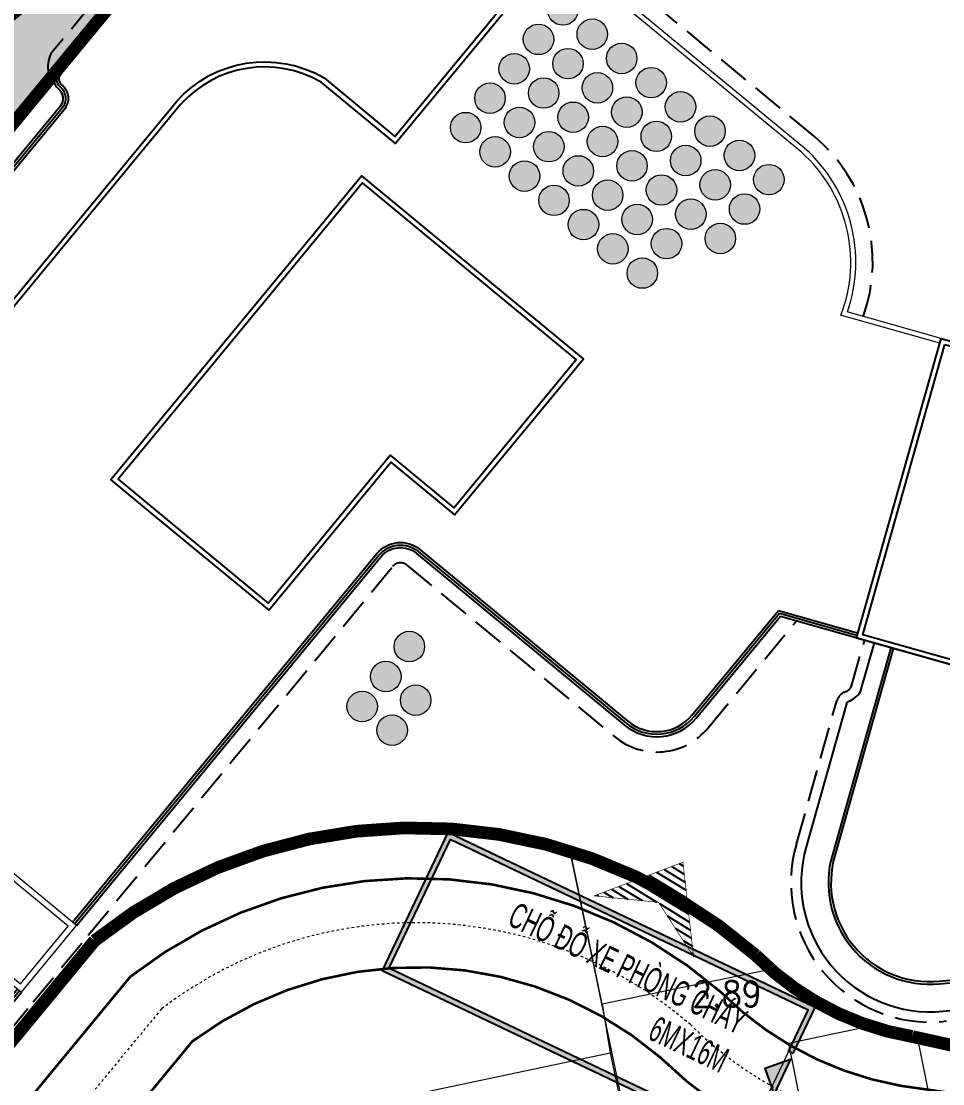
# Model space of a CAD drawing. Header units: millimetres. Extents: x 583747 to 597033, y 2304962 to 2309584.
# Drawn here: x 595612.99 to 595649.23, y 2307250.32 to 2307292.1 of the extents above; entities that cross this region are included whole.
import ezdxf
from ezdxf.enums import TextEntityAlignment as Align
from ezdxf.xclip import XClip

# ---------------------------------------------------------------- set-up
doc = ezdxf.new("R2010")
doc.units = ezdxf.units.MM
doc.header["$XCLIPFRAME"] = 0
doc.set_wipeout_variables(frame=1)
for name, pattern in [('CONTINOUS', [0]), ('DASH', [0.35, 0.25, -0.1]), ('DASH2-1', [3, 2, -1])]:
    doc.linetypes.add(name, pattern=pattern)
for name, color, linetype, lineweight in [('00_nen', 8, 'Continuous', 5), ('bo dat CXCL', 95, 'Continuous', 18), ('Code Cao do', 7, 'Continuous', 0), ('D-building block', 8, 'Continuous', 13), ('duong chua chay', 1, 'Continuous', 15), ('Duong RG Thua', 7, 'Continuous', 0), ('Ghi chu nha', 7, 'Continuous', 0), ('KT-Chu viet', 255, 'Continuous', 20), ('KT-DV2', 7, 'Continuous', 15), ('KT-Ghi chu', 7, 'Continuous', 15), ('KT-NEN', 7, 'Continuous', 0), ('KT-Net thay', 7, 'Continuous', 20), ('KT-TMB', 7, 'Continuous', 0), ('KT_lo dat', 1, 'Continuous', 40), ('Level 15', 7, 'Continuous', 0), ('Nen dc cb Hong bang', 253, 'Continuous', 60), ('đường pccc', 6, 'Continuous', 13)]:
    doc.layers.add(name, color=color, linetype=linetype, lineweight=lineweight)
for name, color, linetype in [('A-GLAZ', 135, 'Continuous'), ('A-WALL', 11, 'Continuous'), ('ccu12-Thay', 7, 'Continuous'), ('KT-Kich thuoc', 159, 'Continuous'), ('KT-Vat lieu', 250, 'Continuous'), ('Xref_NT1+NT2_MBDV Cot vach_220729$0$ccu12-Thay', 7, 'Continuous')]:
    doc.layers.add(name, color=color, linetype=linetype)
doc.styles.add('Style-.VnArial', font='')
doc.styles.add('Style-STANDARD', font='STANDARD.shx')
doc.styles.add('VnAvantH', font='')
doc.styles.get('Style-.VnArial').set_extended_font_data('.VnArial')
doc.styles.get('VnAvantH').set_extended_font_data('.VnAvantH')

# ---------------------------------------------------------------- blocks, each defined once
blk = doc.blocks.new('nen dc cb Hong bang')
at = {"layer": '00_nen', "color": 0, "linetype": 'ByBlock', "lineweight": -2, "elevation": -62.12, "flags": 128}
for points in [[(-115.59, 93.481), (-128.596, 114.414)], [(-130.882, 99.236), (-124.213, 88.54)], [(-165.434, 42.698), (-165.246, 44.575), (-164.839, 52.574), (-162.938, 61.347), (-159.629, 69.8), (-153.947, 78.686), (-146.168, 87.255), (-138.984, 92.552), (-132.192, 97.157), (-124.127, 84.322)], [(-115.59, 93.481), (-120.233, 90.845), (-124.213, 88.54)], [(-87.652, 58.444), (-94.501, 68.502), (-98.87, 66.644), (-115.59, 93.481)], [(-118.528, 87.704), (-122.75, 88.974)], [(-118.528, 87.704), (-101.663, 60.735), (-107.343, 57.217), (-124.127, 84.322)], [(-124.127, 84.322), (-121.193, 86.205)], [(-124.127, 84.322), (-124.127, 84.322)], [(-101.663, 60.735), (-124.127, 84.322)], [(-107.343, 57.217), (-106.396, 55.537)]]:
    blk.add_lwpolyline(points, dxfattribs=at)
for points in [[(-121.193, 86.205), (-122.75, 88.974), (-120.148, 90.579), (-118.528, 87.704)], [(-105.192, 87.24), (-97.065, 73.15), (-91.264, 76.496), (-99.391, 90.586)], [(-69.894, 86.376), (-99.991, 69.662), (-98.553, 67.284), (-68.546, 83.948)], [(-106.396, 55.537), (-94.148, 35.926), (-105.383, 28.909), (-117.631, 48.52)]]:
    blk.add_lwpolyline(points, close=True, dxfattribs=at)
at = {"layer": '00_nen', "color": 0, "linetype": 'ByBlock', "lineweight": -2, "elevation": -62.12}
blk.add_lwpolyline([(-120.68, 85.293), (-119.39, 86.058), (-118.624, 84.768), (-119.914, 84.003)], close=True, dxfattribs=at)
blk.add_lwpolyline([(-120.68, 85.293), (-118.624, 84.768)], dxfattribs=at)
blk = doc.blocks.new('wwww1')
at = {"layer": 'Duong RG Thua', "color": 250, "lineweight": 0}
for p, q in [((595646.391, 2307291.97), (595643.897, 2307303.721)), ((595630.406, 2307288.49), (595627.678, 2307301.016)), ((595646.391, 2307291.97), (595630.406, 2307288.49)), ((595646.98, 2307288.628), (595646.391, 2307291.97)), ((595647.876, 2307290.625), (595648.489, 2307290.724)), ((595647.876, 2307290.625), (595647.973, 2307290.028)), ((595648.489, 2307290.724), (595647.973, 2307290.028)), ((595648.489, 2307290.724), (595648.585, 2307290.127)), ((595647.973, 2307290.028), (595648.585, 2307290.127)), ((595646.642, 2307288.458), (595650.771, 2307289.09)), ((595628.448, 2307288.082), (595630.406, 2307288.49)), ((595646.642, 2307288.458), (595629.173, 2307284.596)), ((595654.272, 2307253.671), (595646.642, 2307288.458)), ((595628.448, 2307288.082), (595646.67, 2307200.515)), ((595647.917, 2307252.984), (595643, 2307251.946)), ((595649.163, 2307246.805), (595647.917, 2307252.984)), ((595643, 2307251.946), (595644.254, 2307245.673))]:
    blk.add_line(p, q, dxfattribs=at)
at = {"layer": 'Code Cao do', "color": 250, "linetype": 'Continuous', "lineweight": 0, "style": 'Style-STANDARD'}
for s, p in [('3.03', (595642.543, 2307289.466)), ('3.11', (595640.666, 2307282.509)), ('3.13', (595634.702, 2307278.858)), ('2.99', (595646.347, 2307270.788)), ('2.98', (595636.853, 2307266.223)), ('2.89', (595639.207, 2307253.895))]:
    blk.add_text(s, height=1, rotation=359.9973, dxfattribs=at).set_placement(p, align=Align.MIDDLE_LEFT)
at = {"layer": 'Ghi chu nha', "color": 250, "linetype": 'Continuous', "lineweight": 0, "style": 'Style-.VnArial'}
for s, p in [('l¸n t«n', (595637.739, 2307288.582)), ('l¸n xe', (595642.866, 2307265.348))]:
    blk.add_text(s, height=1, rotation=359.9973, dxfattribs=at).set_placement(p, align=Align.MIDDLE_CENTER)
blk = doc.blocks.new('NEN')
at = {"layer": 'Level 15', "color": 240, "linetype": 'DASH', "lineweight": 13, "ltscale": 10, "true_color": 0xed1f24, "const_width": 0.5, "flags": 128}
blk.add_lwpolyline([(595682.634, 2307317.629), (595677.108, 2307338.736), (595668.702, 2307341.648), (595657.199, 2307332.945), (595633.733, 2307315.075), (595610.101, 2307298.024, 0.685011), (595643.311, 2307173.379), (595664.098, 2307171.161), (595705.748, 2307172.441), (595712.065, 2307180.508), (595682.634, 2307317.629)], format="xyb", close=True, dxfattribs=at)
at = {"layer": 'Level 15', "color": 152, "linetype": 'DASH', "lineweight": 13, "ltscale": 10, "true_color": 0x2776bb, "const_width": 0.5, "flags": 128}
blk.add_lwpolyline([(595676.796, 2307316.238), (595672.115, 2307334.115), (595669.766, 2307334.929), (595660.826, 2307328.166), (595637.307, 2307310.255), (595613.624, 2307293.167, 0.684877), (595643.957, 2307179.345), (595664.326, 2307177.171), (595702.756, 2307178.352), (595705.609, 2307181.996)], format="xyb", close=True, dxfattribs=at)
blk = doc.blocks.new('NUT')
at = {"layer": 'KT-Ghi chu'}
h = blk.add_hatch(color=256, dxfattribs=at)
h.dxf.hatch_style = 1
edge = h.paths.add_edge_path()
edge.add_arc((596430.768, 2307264.799), 0.6, 0, 360)
blk.add_circle((596430.768, 2307264.799, 0.003), 0.6, dxfattribs=at)
blk = doc.blocks.new('WWWWW11')
blk.add_wipeout([(596146.362, 2307305.657), (596147.829, 2307304.045), (596150.763, 2307303.382), (596162.049, 2307307.518), (596165.405, 2307309.519), (596173.356, 2307319.154), (596178.232, 2307322.038), (596181.416, 2307323.063), (596186.008, 2307323.59), (596189.904, 2307323.212), (596195.094, 2307321.438), (596198.037, 2307319.633), (596200.809, 2307317.333), (596204.31, 2307315.649), (596207.249, 2307314.98), (596210.789, 2307314.605), (596216.55, 2307315.16), (596219.13, 2307316.01), (596221.679, 2307317.1), (596224.911, 2307319.135), (596227.541, 2307321.466), (596238.173, 2307359.289), (596238.097, 2307360.41), (596237.72, 2307361.81), (596230.656, 2307391.559), (596229.984, 2307392.889), (596228.821, 2307394.084), (596227.287, 2307394.871), (596225.359, 2307395.106), (596223.868, 2307394.789), (596222.62, 2307394.116), (596221.017, 2307393.023), (596208.485, 2307382.634), (596207.441, 2307381.454), (596206.716, 2307380.054), (596206.42, 2307378.99), (596200.967, 2307359.539), (596199.798, 2307357.479), (596198.425, 2307356.46), (596196.218, 2307355.939), (596194.42, 2307356.28), (596193.241, 2307356.939), (596186.171, 2307362.732), (596184.792, 2307363.128), (596182.731, 2307363.47), (596180.723, 2307362.767), (596178.244, 2307360.976), (596163.216, 2307342.826), (596149.958, 2307326.671), (596148.579, 2307323.551), (596147.86, 2307321.002), (596147.222, 2307318.293), (596146.577, 2307314.761), (596146.178, 2307311.632), (596145.949, 2307308.648), (596145.977, 2307306.714)]).translate(0, 0, -0.044)
at = {"color": 2, "elevation": -0.044}
blk.add_lwpolyline([(596164.852, 2307326.176), (596161.286, 2307321.858), (596163.754, 2307319.82), (596165.154, 2307321.517), (596170.475, 2307317.123), (596172.64, 2307319.745), (596164.852, 2307326.176)], dxfattribs=at)
blk.add_lwpolyline([(596164.883, 2307325.852), (596161.61, 2307321.889), (596163.723, 2307320.144), (596165.124, 2307321.84), (596170.444, 2307317.447), (596172.316, 2307319.714)], close=True, dxfattribs=at)
at = {"layer": 'A-WALL'}
blk.add_line((596203.342, 2307331.052), (596213.927, 2307328.061), dxfattribs=at)
at = {"layer": 'A-WALL', "color": 2, "elevation": 7.579}
for points in [[(596206.646, 2307342.831), (596217.232, 2307339.839), (596213.901, 2307328.051), (596203.316, 2307331.042)], [(596206.784, 2307342.584), (596216.985, 2307339.701), (596213.763, 2307328.298), (596203.562, 2307331.18)]]:
    blk.add_lwpolyline(points, close=True, dxfattribs=at)
at = {"layer": 'ccu12-Thay', "elevation": 7.579}
for points in [[(596204.663, 2307330.661), (596202.364, 2307322.526, 0.5292), (596206.571, 2307317.457), (596218.879, 2307318.624, 0.308212), (596222.343, 2307321.519)], [(596204.759, 2307330.634), (596202.46, 2307322.499, 0.529222), (596206.561, 2307317.556), (596218.87, 2307318.723, 0.308199), (596222.247, 2307321.546, 0.308199)]]:
    blk.add_lwpolyline(points, format="xyb", dxfattribs=at)
at = {"layer": 'KT-Net thay'}
for p, q in [((596206.592, 2307342.638, 7.579), (596202.689, 2307343.741, 7.579)), ((596206.646, 2307342.831, 7.579), (596202.951, 2307343.875, 7.579))]:
    blk.add_line(p, q, dxfattribs=at)
at = {"layer": 'Xref_NT1+NT2_MBDV Cot vach_220729$0$ccu12-Thay', "extrusion": (3.48745e-08, -1.82823e-08, 1)}
for p, q in [((596200.247, 2307332.134, -0.042), (596203.396, 2307331.244, -0.042)), ((596200.282, 2307332.02, -0.042), (596203.369, 2307331.148, -0.042)), ((596200.318, 2307331.906, -0.042), (596203.342, 2307331.052, -0.042))]:
    blk.add_line(p, q, dxfattribs=at)
at = {"layer": 'Xref_NT1+NT2_MBDV Cot vach_220729$0$ccu12-Thay', "linetype": 'DASH', "ltscale": 5, "extrusion": (-3.81165e-21, -3.29453e-06, 1), "elevation": -7.625}
blk.add_lwpolyline([(596171.672, 2307354.067), (596171.632, 2307354.018), (596171.632, 2307354.018, 0.34775), (596171.929, 2307352.647), (596171.974, 2307352.604, -0.377527), (596171.997, 2307351.943), (596164.313, 2307342.641, -0.442642), (596163.641, 2307342.611), (596163.641, 2307342.611, 0.408777), (596162.09, 2307342.466), (596149.391, 2307327.094)], format="xyb", dxfattribs=at)
at = {"layer": 'Xref_NT1+NT2_MBDV Cot vach_220729$0$ccu12-Thay', "extrusion": (-3.81165e-21, -3.29453e-06, 1), "elevation": -7.623}
for points in [[(596172.483, 2307319.874), (596184.454, 2307334.369, -0.414214), (596186.144, 2307334.531), (596194.317, 2307327.781, 0.4148), (596196.853, 2307328.025), (596200.247, 2307332.134)], [(596172.56, 2307319.81), (596184.532, 2307334.306, -0.414214), (596186.08, 2307334.454), (596194.253, 2307327.704, 0.414785), (596196.931, 2307327.962), (596200.282, 2307332.02)], [(596172.638, 2307319.746), (596184.609, 2307334.242, -0.414214), (596186.016, 2307334.376), (596194.19, 2307327.627, 0.41477), (596197.008, 2307327.898), (596200.318, 2307331.906)]]:
    blk.add_lwpolyline(points, format="xyb", dxfattribs=at)
at = {"layer": 'Xref_NT1+NT2_MBDV Cot vach_220729$0$ccu12-Thay', "linetype": 'DASH', "ltscale": 5, "elevation": -0.042}
blk.add_lwpolyline([(596223.812, 2307321.119, -0.308402), (596219.05, 2307317.14), (596206.74, 2307315.973, -0.528944), (596200.948, 2307322.948), (596202.539, 2307328.58, -0.211174), (596202.83, 2307328.916, 0.147045), (596203.108, 2307329.116), (596203.632, 2307330.97)], format="xyb", dxfattribs=at)
at = {"layer": 'Xref_NT1+NT2_MBDV Cot vach_220729$0$ccu12-Thay', "elevation": -0.042}
for points in [[(596202.922, 2307328.463, -0.189782), (596202.99, 2307328.548, 0.161304), (596203.475, 2307328.944), (596204.017, 2307330.861)], [(596202.922, 2307328.463, -0.189782), (596202.99, 2307328.548, 0.161304), (596203.475, 2307328.944), (596204.017, 2307330.861)], [(596202.923, 2307328.466), (596201.332, 2307322.838, 0.529001), (596206.702, 2307316.372), (596219.011, 2307317.539, 0.308368), (596223.427, 2307321.229)]]:
    blk.add_lwpolyline(points, format="xyb", dxfattribs=at)
at = {"layer": 'KT-Kich thuoc'}
for p, rotation in [((-1711073.035, 2903786.511, -0.13), 270), ((-1711071.877, 2903785.558, -0.087), 270), ((-1711073.99, 2903785.354, -0.11), 270), ((-1711070.72, 2903784.605, -0.043), 270), ((-1711074.945, 2903784.198, -0.09), 270), ((-1711072.832, 2903784.401, -0.066), 270), ((-1711071.675, 2903783.448, -0.023), 270), ((-1711069.562, 2903783.652, 0), 270), ((-1711075.9, 2903783.041, -0.069), 270), ((-1711073.787, 2903783.245, -0.046), 270), ((-1711070.517, 2903782.495, 0.021), 270), ((-1711068.405, 2903782.699, 0.044), 270), ((-1711074.742, 2903782.088, -0.026), 270), ((-1711072.63, 2903782.292, -0.003), 270), ((-1711076.855, 2903781.885, -0.049), 270), ((-1711067.247, 2903781.746, 0.087), 270), ((-1711071.472, 2903781.339, 0.041), 270), ((-1711069.36, 2903781.542, 0.064), 270), ((-1711075.697, 2903780.932, -0.006), 270), ((-1711073.585, 2903781.135, 0.017), 270), ((-1711066.09, 2903780.792, 0.131), 270), ((-1711070.315, 2903780.385, 0.084), 270), ((-1711068.202, 2903780.589, 0.107), 270), ((-1711074.54, 2903779.978, 0.038), 270), ((-1711072.427, 2903780.182, 0.061), 270), ((-1711067.045, 2903779.636, 0.151), 270), ((-1711064.932, 2903779.839, 0.174), 270), ((-1711071.27, 2903779.229, 0.104), 270), ((-1711069.157, 2903779.432, 0.128), 270), ((-1711073.382, 2903779.025, 0.081), 270), ((-1711068, 2903778.479, 0.171), 270), ((-1711065.887, 2903778.683, 0.194), 270), ((-1711072.225, 2903778.072, 0.124), 270), ((-1711070.112, 2903778.276, 0.148), 270), ((-1711066.842, 2903777.526, 0.215), 270), ((-1711071.067, 2903777.119, 0.168), 270), ((-1711068.955, 2903777.323, 0.191), 270), ((-1711069.91, 2903776.166, 0.211), 270), ((49543.057, -12234.398, 0.021), 1.233041913775627), ((49542.129, -12235.576, -0.023), 1.233041913775627), ((49541.201, -12236.754, -0.066), 1.233041913775627), ((49543.306, -12236.506, -0.003), 1.233041913775627), ((49542.378, -12237.684, -0.046), 1.233041913775627)]:
    blk.add_blockref('NUT', p, dxfattribs=dict(at, rotation=rotation))
at = {"color": 2}
blk.add_wipeout([(596173.993, 2307337.271), (596180.2, 2307332.145), (596185.004, 2307337.962), (596187.51, 2307335.893), (596192.575, 2307342.026), (596183.862, 2307349.222)], dxfattribs=at).translate(0, 0, 7.579).dxf.layer = 'A-WALL'
at = {"layer": 'A-GLAZ', "const_width": 0.5, "elevation": -0.044}
blk.add_lwpolyline([(596165.695, 2307345.885), (596177.482, 2307360.165, -0.114295), (596181.461, 2307363.123, -0.292874), (596186.918, 2307362.161), (596192.912, 2307357.211, 0.564483), (596200.997, 2307359.651), (596206.716, 2307380.054, -0.123781), (596208.485, 2307382.634), (596222.62, 2307394.116, -0.506067), (596230.659, 2307391.557), (596236.126, 2307368.978), (596238.097, 2307360.41, -0.133418), (596237.953, 2307358.187), (596227.541, 2307321.466), (596227.541, 2307321.466, -0.273696), (596205.498, 2307315.381), (596205.498, 2307315.381), (596205.498, 2307315.381), (596205.498, 2307315.381, -0.156956), (596199.346, 2307318.58, 0.363043), (596173.356, 2307319.154), (596165.405, 2307309.519, -0.10237)], format="xyb", dxfattribs=at)
at = {"layer": 'A-WALL', "color": 2, "elevation": 7.579}
for points in [[(596175.687, 2307335.871), (596180.2, 2307332.145), (596185.004, 2307337.962), (596187.51, 2307335.893), (596192.575, 2307342.026), (596183.862, 2307349.222), (596173.993, 2307337.271)], [(596175.815, 2307336.025), (596180.173, 2307332.426), (596184.977, 2307338.244), (596187.483, 2307336.174), (596192.294, 2307342), (596183.889, 2307348.94), (596174.274, 2307337.297)]]:
    blk.add_lwpolyline(points, close=True, dxfattribs=at)
at = {"layer": 'KT-Net thay', "extrusion": (-3.81165e-21, -3.29453e-06, 1), "elevation": -7.625}
for points in [[(596202.7, 2307343.738, 0.311774), (596201.148, 2307350.15), (596191.339, 2307358.25)], [(596202.961, 2307343.872, 0.301979), (596201.279, 2307350.302), (596191.467, 2307358.404)]]:
    blk.add_lwpolyline(points, format="xyb", dxfattribs=at)
at = {"layer": 'Xref_NT1+NT2_MBDV Cot vach_220729$0$ccu12-Thay', "extrusion": (-3.81165e-21, -3.29453e-06, 1), "elevation": -7.625}
for points in [[(596191.468, 2307358.403), (596186.601, 2307362.422, 0.272256), (596181.461, 2307363.123, 0.114295), (596177.482, 2307360.165, -0.000247), (596175.91, 2307358.254), (596171.861, 2307353.351, 0.413726), (596171.928, 2307352.647), (596171.929, 2307352.647, -0.414311), (596171.996, 2307351.943), (596164.313, 2307342.641, -0.414153), (596163.679, 2307342.58), (596163.641, 2307342.611, 0.414214), (596162.937, 2307342.544), (596149.877, 2307326.731, 0.071626), (596149.033, 2307324.962, 0.050313), (596146.301, 2307312.693, 0.020998), (596145.892, 2307307.366, 0.50406), (596151.707, 2307303.621), (596160.224, 2307306.882, 0.080267), (596163.917, 2307309.182), (596170.475, 2307317.123)], [(596191.404, 2307358.326), (596186.538, 2307362.344, 0.272153), (596181.5, 2307363.031, 0.114259), (596177.559, 2307360.1, -0.000247), (596175.987, 2307358.19), (596171.938, 2307353.287, 0.413691), (596171.992, 2307352.724), (596171.992, 2307352.724, -0.414311), (596172.073, 2307351.879), (596164.39, 2307342.577, -0.414153), (596163.615, 2307342.503), (596163.578, 2307342.534, 0.414214), (596163.015, 2307342.481), (596149.958, 2307326.671, 0.07147), (596149.128, 2307324.931, 0.050316), (596146.4, 2307312.681, 0.020978), (596145.992, 2307307.368, 0.503675), (596151.671, 2307303.715), (596160.186, 2307306.975, 0.080087), (596163.845, 2307309.252), (596170.398, 2307317.187)], [(596191.34, 2307358.249), (596186.475, 2307362.266, 0.272047), (596181.54, 2307362.939, 0.114221), (596177.635, 2307360.036, -0.000247), (596176.064, 2307358.127), (596172.015, 2307353.224, 0.41364), (596172.056, 2307352.801), (596172.056, 2307352.801, -0.414311), (596172.15, 2307351.815), (596164.467, 2307342.513, -0.414153), (596163.552, 2307342.426), (596163.514, 2307342.457, 0.414214), (596163.092, 2307342.417), (596150.038, 2307326.612, 0.07131), (596149.224, 2307324.901, 0.05032), (596146.499, 2307312.669, 0.020958), (596146.092, 2307307.369, 0.503277), (596151.636, 2307303.808), (596160.149, 2307307.068, 0.079904), (596163.773, 2307309.322), (596170.321, 2307317.25)]]:
    blk.add_lwpolyline(points, format="xyb", dxfattribs=at)
at = {"layer": 'Xref_NT1+NT2_MBDV Cot vach_220729$0$ccu12-Thay', "linetype": 'DASH', "ltscale": 5, "elevation": -0.044}
for points in [[(596203.59, 2307343.711, 0.311504), (596201.661, 2307350.768), (596187.392, 2307362.552, 0.227203), (596181.496, 2307363.358, 0.071839), (596178.759, 2307361.703, 0.007585), (596176.798, 2307359.934), (596175.461, 2307358.657), (596171.672, 2307354.067)], [(596149.391, 2307327.094, 0.072502), (596148.458, 2307325.149, 0.050292), (596145.7, 2307312.767, 0.0223), (596145.289, 2307307.288, 0.496402), (596151.8, 2307303.042), (596160.443, 2307306.327, 0.081264), (596164.356, 2307308.772), (596170.937, 2307316.741), (596173.102, 2307319.362), (596185.072, 2307333.861, -0.414214), (596185.633, 2307333.915), (596193.809, 2307327.163, 0.414702), (596197.474, 2307327.516), (596200.952, 2307331.727)]]:
    blk.add_lwpolyline(points, format="xyb", dxfattribs=at)
at = {"layer": 'Xref_NT1+NT2_MBDV Cot vach_220729$0$ccu12-Thay'}
for points in [[(596167.815, 2307319.32), (596164.503, 2307315.31, -0.849735), (596153.603, 2307324.33), (596168.304, 2307342.134), (596176.58, 2307352.156, -0.355761), (596182.374, 2307353.075), (596185.163, 2307350.77), (596191.467, 2307358.404)], [(596191.621, 2307358.277), (596185.19, 2307350.489), (596182.259, 2307352.91, 0.354482), (596176.732, 2307352.025), (596168.458, 2307342.007), (596153.768, 2307324.215, 0.847744), (596164.36, 2307315.45), (596167.66, 2307319.447)]]:
    blk.add_lwpolyline(points, format="xyb", dxfattribs=at)
blk = doc.blocks.new('DV')
at = {"layer": 'bo dat CXCL'}
h = blk.add_hatch(dxfattribs=at)
h.set_pattern_fill('GRASS', color=256, scale=20, angle=6e-14)
h.paths.add_polyline_path([(562639, 176345, 0.149706), (567824, 166651, 0.361335), (559031, 165662), (542967, 146202), (542522, 146566), (545497, 150199, 0.160494), (547999, 165251), (556275, 171233), (562225, 175535, 0.24072)])
at = {"layer": 'A-GLAZ'}
for p, q in [((553638, 123125), (545814, 113645, 0)), ((585908, 119507), (585908, 119507))]:
    blk.add_line(p, q, dxfattribs=at)
for centre, radius, start, end in [((566450, 107542), 20174, 48.7344, 129.4275), ((591788, 141176), 22452, 254.8176, 316.0447), ((587802, 130664), 11316, 224.6828, 260.3635)]:
    blk.add_arc(centre, radius, start, end, dxfattribs=at)
at = {"layer": 'D-building block', "linetype": 'CONTINOUS', "ltscale": 10000}
blk.add_line((542967, 146202), (559031, 165662), dxfattribs=at)
blk = doc.blocks.new('A$C742103E6')
at = {"layer": 'KT-Vat lieu'}
for points in [[(-2000, 11800), (-2000, 12000), (0, 12000), (0, -4000), (-6000, -4000), (-6000, 12000), (-4000, 12000), (-4000, 11800), (-5800, 11800), (-5800, -3800), (-200, -3800), (-200, 11800)], [(-2250, 12000), (-3000, 11250), (-3750, 12000)]]:
    blk.add_hatch(color=6, dxfattribs=at).paths.add_polyline_path(points)
at = {"color": 6}
blk.add_lwpolyline([(-5800, 11800), (-200, 11800), (-200, -3800), (-5800, -3800)], close=True, dxfattribs=at)
at = {"layer": 'KT-Vat lieu', "color": 6}
for p, q in [((-4000, 12000), (-4000, 11800)), ((-2000, 11800), (-2000, 12000))]:
    blk.add_line(p, q, dxfattribs=at)
for points in [[(-4000, 12000), (-6000, 12000), (-6000, -4000), (0, -4000), (0, 12000), (-2000, 12000)], [(-4000, 11800), (-5800, 11800), (-5800, -3800), (-200, -3800), (-200, 11800), (-2000, 11800)]]:
    blk.add_lwpolyline(points, dxfattribs=at)
blk.add_lwpolyline([(-2250, 12000), (-3000, 11250), (-3750, 12000)], close=True, dxfattribs=at)
at = {"layer": 'KT-Chu viet', "color": 6, "insert": (-4732, 9748, 74), "char_height": 1000, "width": 10535.88, "attachment_point": 3, "rotation": 90, "style": 'VnAvantH'}
blk.add_mtext('{\\W0.6;CHç §ç XE PHßNG CH¸Y\\P6mx16m}', dxfattribs=at)
blk = doc.blocks.new('RRRT')
at = {"layer": 'KT-Vat lieu'}
h = blk.add_hatch(dxfattribs=at)
h.set_pattern_fill('_USER', color=6, pattern_type=0)
h.set_pattern_definition([(0, (0, 0), (0, 1), [])])
h.paths.add_polyline_path([(-614.44, 299.12), (-605.28, 287.33), (-605.28, 294.7)])
h.paths.add_polyline_path([(-596.11, 299.12), (-605.28, 287.33), (-605.28, 294.7)])
at = {"layer": 'KT_lo dat', "color": 6, "const_width": 0.1}
blk.add_lwpolyline([(-605.28, 287.33), (-614.44, 299.12), (-605.28, 294.7), (-596.11, 299.12)], close=True, dxfattribs=at)
blk = doc.blocks.new('duong pccc')
at = {"layer": 'đường pccc', "linetype": 'DASH2-1', "const_width": 100, "elevation": 0}
for points in [[(11483349, 1135848), (11482133, 1132070, 0.102374), (11481873, 1129653, -0.398913), (11473830, 1119340, 0.294471), (11468950, 1115042), (11465596, 1103199, -0.194498), (11458470, 1094021, -0.179797), (11432950, 1089624, -0.151218), (11424115, 1094188, 0.349886), (11405720, 1094819), (11403261, 1091840, 0.194103), (11401907, 1087559), (11401922, 1087357, -0.194103), (11400568, 1083077), (11401180, 1083819, -0.040941), (11398102, 1080655, -0.249762)], [(11397963, 1144612), (11407264, 1151335, -0.341818), (11412770, 1151155), (11414929, 1149367, 0.567753), (11427876, 1153964, -0.183351), (11430136, 1157572), (11442704, 1167097, 0.163672), (11446113, 1172104), (11448557, 1180824, -0.163672), (11450710, 1183986), (11451188, 1184349, -0.532322), (11466886, 1178973), (11469993, 1167136), (11476946, 1136200), (11478283, 1129999, -0.43279), (11473310, 1122801, 0.294471), (11465582, 1115996), (11462228, 1104152, -0.194498), (11456712, 1097047, -0.179915), (11433580, 1093067, -0.153573), (11426492, 1096760, 0.358873), (11403277, 1097358), (11395781, 1088274, -0.129674)]]:
    blk.add_lwpolyline(points, format="xyb", dxfattribs=at)
at = {"layer": 'đường pccc', "linetype": 'DASH2-1', "elevation": 0}
blk.add_lwpolyline([(11396866, 1145979), (11406238, 1152754, -0.341818), (11413886, 1152503), (11416045, 1150715, 0.567753), (11426160, 1154306, -0.183351), (11429079, 1158966), (11441647, 1168492, 0.163672), (11444428, 1172576), (11446872, 1181296, -0.163672), (11449653, 1185381), (11450131, 1185743, -0.532469), (11468578, 1179422), (11471693, 1167550), (11478655, 1136577), (11479993, 1130368, -0.43279), (11473570, 1121071, 0.294471), (11467266, 1115519), (11463912, 1103676, -0.194498), (11457591, 1095534, -0.179852), (11433265, 1091345, -0.152318), (11425301, 1095476, 0.354702), (11404502, 1096093), (11397131, 1087161, -0.129674)], format="xyb", dxfattribs=at)
at = {"layer": 'đường pccc', "rotation": 244.525483975648}
blk.add_blockref('A$C742103E6', (11416790, 1095887, 0), dxfattribs=at)
at = {"layer": 'đường pccc', "xscale": 249.9999999999999, "yscale": 249.9999999999999, "zscale": 249.9999999999999, "rotation": 148.5951420193613}
blk.add_blockref('RRRT', (11333286, 1242017, 77), dxfattribs=at)

msp = doc.modelspace()

# ---------------------------------------------------------------- block references
at = {"layer": 'KT-NEN', "color": 7, "lineweight": 0}
msp.add_blockref('wwww1', (0.167, -0.045, -0.002), dxfattribs=at)

# ---------------------------------------------------------------- next in the draw order: block references
at = {"layer": 'KT-DV2', "xscale": 0.001, "yscale": 0.001, "zscale": 0.001}
msp.add_blockref('DV', (595062.1, 2307132.692), dxfattribs=at)
at = {"layer": 'KT-Net thay'}
msp.add_blockref('NEN', (0, 0), dxfattribs=at)
at = {"layer": 'Nen dc cb Hong bang', "color": 250, "lineweight": 5, "transparency": 33554559}
ref = msp.add_blockref('nen dc cb Hong bang', (595717.055, 2307162.892, 62.118), dxfattribs=dict(at, rotation=339.9497468043105))
XClip(ref).set_block_clipping_path([(-171.5836683674, -106.1731453789), (63.3196331146, -20.4419376096), (-26.8690377667, 226.674801995), (-261.7723392487, 140.9435942257)])

# ---------------------------------------------------------------- next in the draw order: block references
at = {"layer": 'KT-TMB'}
msp.add_blockref('WWWWW11', (-557.473, -63.204, 0.042), dxfattribs=at)

# ---------------------------------------------------------------- next in the draw order: block references
at = {"layer": 'duong chua chay', "xscale": 0.001, "yscale": 0.001, "zscale": 0.001}
msp.add_blockref('duong pccc', (584214.005, 2306157.171), dxfattribs=at)

doc.saveas('drawing.dxf')
